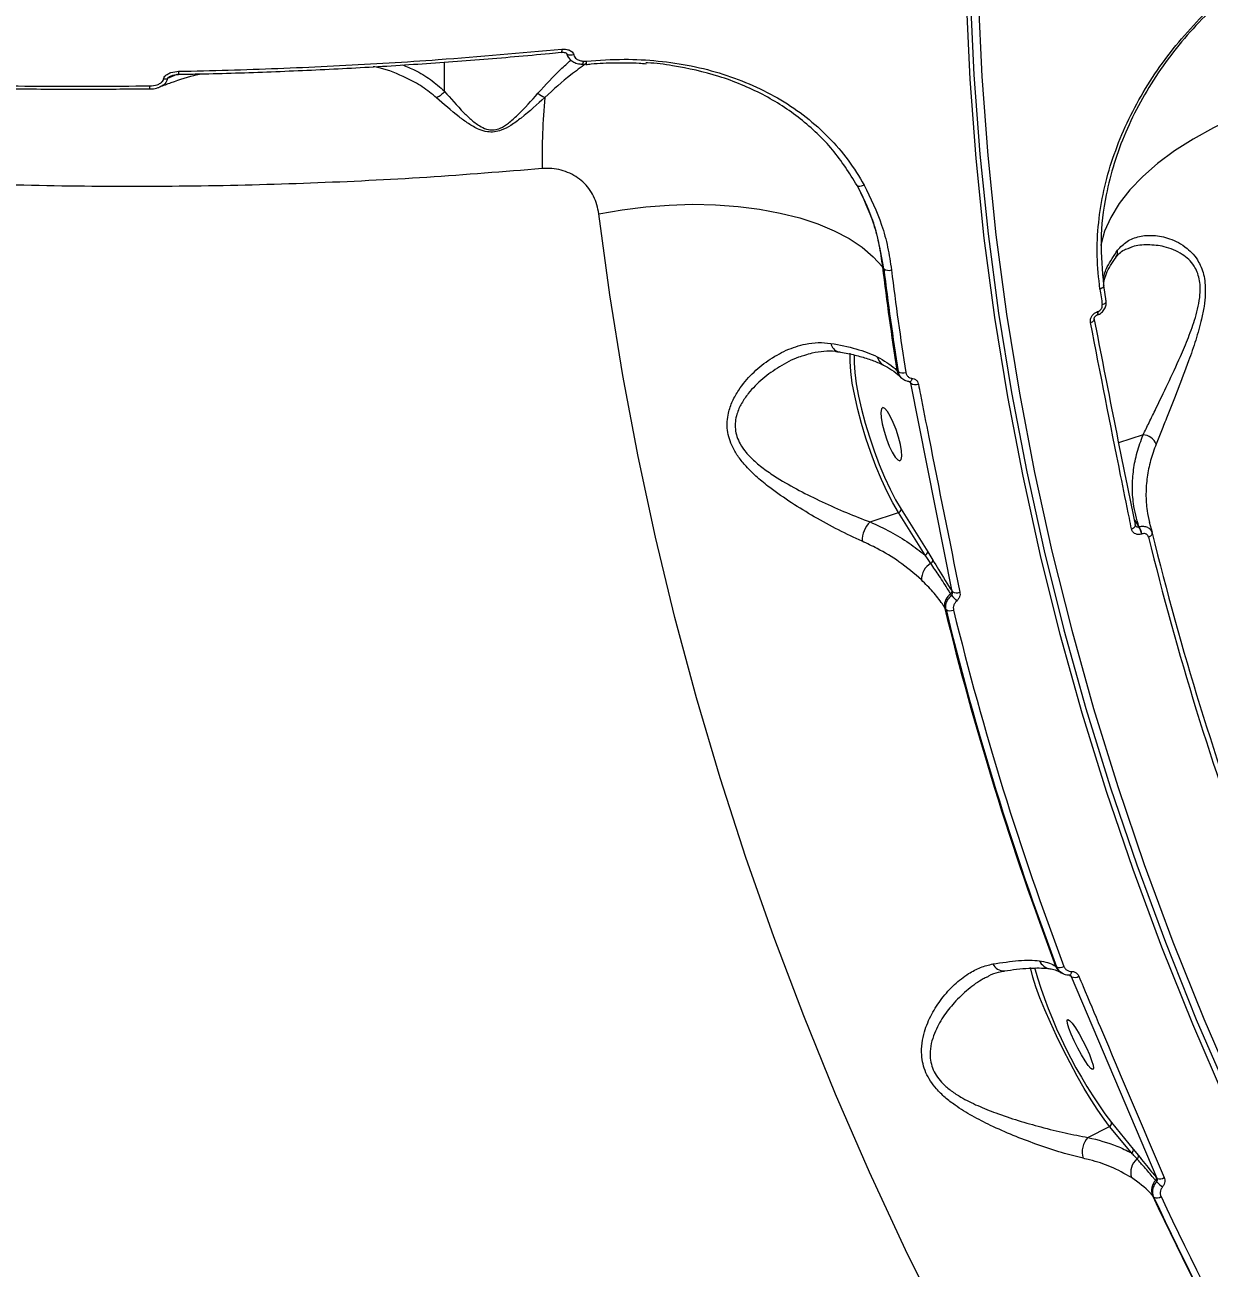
# Model space of a CAD drawing. Header units: millimetres. Extents: x -8092 to 6423, y -6886 to 5604.
# Drawn here: x -78.8 to 112.1, y -2273.8 to -2073.3 of the extents above; entities that cross this region are included whole.
import ezdxf

# ---------------------------------------------------------------- set-up
doc = ezdxf.new("R2010")
doc.units = ezdxf.units.MM
for name, color, linetype in [('DIKOM_ОБЪЕКТ', 7, 'Continuous'), ('DIKOM_РАЗМЕР_ЗОНА', 7, 'Continuous'), ('DIKOM_РАЗМЕР_ОБЪЕКТА', 7, 'Continuous')]:
    doc.layers.add(name, color=color, linetype=linetype)
doc.styles.add('style1', font='arial.ttf', dxfattribs={"width": 0.8})
doc.dimstyles.new('1-50', dxfattribs={"dimtxt": 300, "dimasz": 200, "dimexe": 100, "dimexo": 0, "dimgap": 100, "dimtad": 1, "dimtxsty": 'style1', "dimcen": 200, "dimclrd": 7, "dimclre": 7, "dimclrt": 7, "dimadec": 1, "dimazin": 2, "dimtfac": 1, "dimtmove": 0, "dimatfit": 2, "dimfxl": 0, "dimlwd": 25, "dimlwe": 18, "dimarcsym": 0})

# ---------------------------------------------------------------- blocks, each defined once
blk = doc.blocks.new('*D9')
at = {"layer": 'Defpoints', "color": 0, "transparency": 16777216}
for p in [(-8092.06, -86.27), (4664.84, -1471.84), (4664.84, -6785.92)]:
    blk.add_point(p, dxfattribs=at)
at = {"layer": 'DIKOM_РАЗМЕР_ЗОНА', "color": 7, "lineweight": 18, "transparency": 16777216}
for p, q in [((-8092.06, -86.27), (-8092.06, -6885.92)), ((4664.84, -1471.84), (4664.84, -6885.92))]:
    blk.add_line(p, q, dxfattribs=at)
at = {"layer": 'DIKOM_РАЗМЕР_ЗОНА', "color": 7, "lineweight": 25, "transparency": 16777216}
blk.add_line((-7892.06, -6785.92), (4464.84, -6785.92), dxfattribs=at)
at = {"layer": 'DIKOM_РАЗМЕР_ЗОНА', "color": 7, "transparency": 16777216}
for points in [[(-7892.06, -6752.58), (-7892.06, -6819.25), (-8092.06, -6785.92)], [(4464.84, -6752.58), (4464.84, -6819.25), (4664.84, -6785.92)]]:
    blk.add_solid(points, dxfattribs=at)
at = {"layer": 'DIKOM_РАЗМЕР_ЗОНА', "color": 7, "transparency": 16777216, "insert": (-2159.84, -6532.75), "char_height": 300, "attachment_point": 5, "style": 'style1'}
blk.add_mtext('12760', dxfattribs=at)
blk = doc.blocks.new('*D10')
at = {"layer": 'Defpoints', "color": 0, "transparency": 16777216}
for p in [(-65.22, 5603.5), (2870.75, -5504.88), (6323.39, -5504.88)]:
    blk.add_point(p, dxfattribs=at)
at = {"layer": 'DIKOM_РАЗМЕР_ЗОНА', "color": 7, "lineweight": 18, "transparency": 16777216}
for p, q in [((-65.22, 5603.5), (6423.39, 5603.5)), ((2870.75, -5504.88), (6423.39, -5504.88))]:
    blk.add_line(p, q, dxfattribs=at)
at = {"layer": 'DIKOM_РАЗМЕР_ЗОНА', "color": 7, "lineweight": 25, "transparency": 16777216}
blk.add_line((6323.39, 5403.5), (6323.39, -5304.88), dxfattribs=at)
at = {"layer": 'DIKOM_РАЗМЕР_ЗОНА', "color": 7, "transparency": 16777216}
for points in [[(6290.06, 5403.5), (6356.72, 5403.5), (6323.39, 5603.5)], [(6290.06, -5304.88), (6356.72, -5304.88), (6323.39, -5504.88)]]:
    blk.add_solid(points, dxfattribs=at)
at = {"layer": 'DIKOM_РАЗМЕР_ЗОНА', "color": 7, "transparency": 16777216, "insert": (6070.22, 308.83), "char_height": 300, "attachment_point": 5, "rotation": 90, "style": 'style1'}
blk.add_mtext('11100', dxfattribs=at)
blk = doc.blocks.new('*D11')
at = {"layer": 'Defpoints', "color": 0, "transparency": 16777216}
for p in [(-6092.06, -310.77), (2568.27, -2361.54), (2568.27, -4925.78)]:
    blk.add_point(p, dxfattribs=at)
at = {"layer": 'DIKOM_РАЗМЕР_ОБЪЕКТА', "color": 7, "lineweight": 18, "transparency": 16777216}
for p, q in [((-6092.06, -310.77), (-6092.06, -5025.78)), ((2568.27, -2361.54), (2568.27, -5025.78))]:
    blk.add_line(p, q, dxfattribs=at)
at = {"layer": 'DIKOM_РАЗМЕР_ОБЪЕКТА', "color": 7, "lineweight": 25, "transparency": 16777216}
blk.add_line((-5892.06, -4925.78), (2368.27, -4925.78), dxfattribs=at)
at = {"layer": 'DIKOM_РАЗМЕР_ОБЪЕКТА', "color": 7, "transparency": 16777216}
for points in [[(-5892.06, -4892.44), (-5892.06, -4959.11), (-6092.06, -4925.78)], [(2368.27, -4892.44), (2368.27, -4959.11), (2568.27, -4925.78)]]:
    blk.add_solid(points, dxfattribs=at)
at = {"layer": 'DIKOM_РАЗМЕР_ОБЪЕКТА', "color": 7, "transparency": 16777216, "insert": (-2605.9, -4672.61), "char_height": 300, "attachment_point": 5, "style": 'style1'}
blk.add_mtext('8660', dxfattribs=at)

msp = doc.modelspace()

# ---------------------------------------------------------------- linework, layer by layer
at = {"layer": 'DIKOM_ОБЪЕКТ', "color": 7, "linetype": 'Continuous', "lineweight": 15}
for p, q in [((-11.135, -2084.058), (-11.135, -2079.332)), ((11.245, -2079.188), (11.748, -2079.181)), ((-58.675, -2083.67), (-58.677, -2083.669)), ((59.666, -2112.665), (59.439, -2112.347)), ((97.052, -2110.818), (97.075, -2110.786)), ((95.106, -2115.331), (95.118, -2115.376)), ((95.498, -2117.881), (95.118, -2115.376)), ((94.064, -2120.111), (94.089, -2120.102)), ((94.11, -2119.58), (94.135, -2119.571)), ((61.773, -2129.032), (61.983, -2129.234)), ((62.367, -2130.133), (62.547, -2130.306)), ((63.899, -2131.013), (63.744, -2130.863)), ((64.014, -2131.124), (63.899, -2131.013)), ((70.706, -2164.727), (64.014, -2131.124)), ((101.462, -2139.439), (97.508, -2140.746)), ((57.448, -2153.486), (62.024, -2151.974)), ((66.329, -2158.835), (62.024, -2151.974)), ((62.439, -2151.443), (66.743, -2158.304)), ((100.001, -2153.115), (100.762, -2154.271)), ((100.762, -2154.271), (100.786, -2154.262)), ((102.477, -2153.56), (102.503, -2153.695)), ((102.971, -2155.165), (102.505, -2153.574)), ((101.267, -2155.423), (101.242, -2155.432)), ((66.743, -2158.304), (67.577, -2159.659)), ((70.66, -2164.654), (70.706, -2164.727)), ((69.693, -2167.617), (69.443, -2167.228)), ((87.363, -2225.099), (87.523, -2225.198)), ((88.281, -2226.175), (88.399, -2226.248)), ((89.902, -2226.794), (89.556, -2226.581)), ((89.619, -2226.593), (89.576, -2226.583)), ((89.931, -2226.813), (89.902, -2226.794)), ((103.712, -2259.323), (89.931, -2226.813)), ((92.577, -2252.712), (96.072, -2250.941)), ((99.593, -2255.216), (96.072, -2250.941)), ((96.356, -2250.324), (99.877, -2254.598)), ((99.877, -2254.598), (100.698, -2255.612)), ((103.584, -2259.168), (103.712, -2259.323)), ((103.213, -2262.379), (102.978, -2262.099))]:
    msp.add_line(p, q, dxfattribs=at)
at = {"layer": 'DIKOM_ОБЪЕКТ', "color": 7, "linetype": 'Continuous', "lineweight": 15, "flags": 128}
for points in [[(153.97, -2318.755), (146.611, -2307.067), (139.578, -2295.249), (132.876, -2283.307), (126.51, -2271.25), (120.484, -2259.086), (114.801, -2246.822), (109.465, -2234.468), (104.481, -2222.03), (99.85, -2209.517), (95.577, -2196.938), (91.663, -2184.3), (88.112, -2171.611), (84.926, -2158.881), (82.107, -2146.117), (79.656, -2133.328), (77.576, -2120.522), (75.868, -2107.708), (74.532, -2094.894), (73.571, -2082.088), (72.983, -2069.298), (72.771, -2056.534)], [(73.37, -2055.873), (73.583, -2068.629), (74.17, -2081.41), (75.131, -2094.208), (76.466, -2107.015), (78.173, -2119.821), (80.252, -2132.618), (82.701, -2145.399), (85.518, -2158.155), (88.702, -2170.877), (92.251, -2183.557), (96.162, -2196.188), (100.433, -2208.759), (105.06, -2221.264), (110.042, -2233.694), (115.374, -2246.041), (121.053, -2258.296), (127.076, -2270.453), (133.438, -2282.502), (140.136, -2294.436), (147.164, -2306.248), (154.519, -2317.928)], [(74.654, -2056.181), (74.866, -2068.907), (75.452, -2081.657), (76.411, -2094.425), (77.743, -2107.201), (79.446, -2119.977), (81.52, -2132.744), (83.963, -2145.495), (86.774, -2158.22), (89.95, -2170.912), (93.491, -2183.562), (97.392, -2196.162), (101.653, -2208.704), (106.27, -2221.179), (111.239, -2233.579), (116.559, -2245.897), (122.224, -2258.123), (128.233, -2270.251), (134.58, -2282.271), (141.261, -2294.177), (148.273, -2305.961), (155.61, -2317.614)], [(7.752, -2077.267), (7.749, -2077.426), (7.738, -2077.559), (7.722, -2077.662), (7.699, -2077.73), (7.671, -2077.761), (7.66, -2077.762)], [(9.684, -2078.196), (9.404, -2078.244), (9.132, -2078.248), (8.888, -2078.207), (8.694, -2078.125), (8.565, -2078.009), (8.515, -2077.895)], [(11.245, -2079.188), (11.203, -2079.356), (11.154, -2079.495), (11.101, -2079.6), (11.046, -2079.665), (10.991, -2079.689), (10.987, -2079.689)], [(11.653, -2079.679), (11.636, -2079.677), (11.635, -2079.676)], [(120.054, -2086.679), (116.32, -2088.237), (112.801, -2089.932), (109.524, -2091.748), (106.516, -2093.673), (103.8, -2095.692), (101.396, -2097.788), (99.324, -2099.946), (97.6, -2102.148), (96.237, -2104.378), (95.245, -2106.617), (94.633, -2108.85), (94.626, -2108.889)], [(56.509, -2099.165), (56.339, -2099.252), (56.163, -2099.32), (55.99, -2099.364), (55.825, -2099.384), (55.674, -2099.379), (55.543, -2099.349), (55.437, -2099.295), (55.359, -2099.22)], [(13.743, -2103.801), (17.492, -2103.151), (21.282, -2102.678), (25.079, -2102.386), (28.849, -2102.278), (32.556, -2102.356), (36.168, -2102.617), (39.65, -2103.061), (42.973, -2103.682), (46.104, -2104.475), (49.016, -2105.434), (51.682, -2106.549), (54.078, -2107.809), (56.182, -2109.205), (57.974, -2110.722), (59.439, -2112.347)], [(69.301, -2283.217), (63.18, -2270.821), (57.379, -2258.334), (51.902, -2245.76), (46.752, -2233.108), (41.93, -2220.384), (37.442, -2207.595), (33.287, -2194.749), (29.47, -2181.851), (25.991, -2168.911), (22.853, -2155.933), (20.058, -2142.926), (17.608, -2129.897), (15.502, -2116.853), (13.743, -2103.801)], [(95.118, -2115.376), (95.12, -2115.412), (95.106, -2115.497), (95.064, -2115.583), (94.996, -2115.666), (94.902, -2115.746), (94.787, -2115.82), (94.653, -2115.885), (94.504, -2115.94)], [(94.886, -2118.448), (95.034, -2118.393), (95.168, -2118.327), (95.283, -2118.253), (95.377, -2118.173), (95.445, -2118.089), (95.487, -2118.003), (95.501, -2117.919), (95.498, -2117.881)], [(92.985, -2121.353), (93.152, -2121.284), (93.3, -2121.203), (93.423, -2121.111), (93.516, -2121.014), (93.576, -2120.914), (93.601, -2120.815), (93.596, -2120.749)], [(94.11, -2119.58), (94.132, -2119.721), (94.141, -2119.845), (94.139, -2119.949), (94.125, -2120.03), (94.099, -2120.085), (94.063, -2120.112)], [(94.135, -2119.571), (94.156, -2119.712), (94.166, -2119.837), (94.164, -2119.941), (94.149, -2120.021), (94.123, -2120.076), (94.088, -2120.103)], [(62.024, -2151.974), (61.123, -2150.429), (60.207, -2148.645), (59.295, -2146.661), (58.407, -2144.52), (57.563, -2142.269), (56.781, -2139.957), (56.079, -2137.635), (55.471, -2135.354), (54.972, -2133.163), (54.592, -2131.111), (54.339, -2129.243), (54.219, -2127.599), (54.229, -2126.293)], [(54.88, -2126.537), (54.87, -2127.807), (54.986, -2129.4), (55.231, -2131.212), (55.6, -2133.202), (56.084, -2135.326), (56.673, -2137.538), (57.354, -2139.79), (58.112, -2142.032), (58.931, -2144.215), (59.792, -2146.291), (60.676, -2148.215), (61.565, -2149.945), (62.439, -2151.443)], [(64.232, -2130.34), (64.179, -2130.492), (64.119, -2130.626), (64.053, -2130.736), (63.983, -2130.82), (63.911, -2130.874), (63.84, -2130.898), (63.8, -2130.897)], [(63.8, -2130.897), (63.771, -2130.89), (63.708, -2130.851)], [(63.86, -2130.908), (63.88, -2130.952), (63.899, -2131.013)], [(62.338, -2140.994), (62.041, -2139.814), (61.65, -2138.595), (61.196, -2137.437), (60.715, -2136.433), (60.247, -2135.665), (59.83, -2135.195), (59.497, -2135.061), (59.275, -2135.273), (59.183, -2135.816), (59.227, -2136.644), (59.404, -2137.69), (59.701, -2138.871), (60.092, -2140.09), (60.546, -2141.248), (61.027, -2142.251), (61.495, -2143.02), (61.912, -2143.49), (62.245, -2143.624), (62.467, -2143.411), (62.56, -2142.869), (62.515, -2142.041), (62.338, -2140.994)], [(99.598, -2154.602), (99.766, -2154.533), (99.915, -2154.454), (100.038, -2154.366), (100.132, -2154.272), (100.193, -2154.177), (100.218, -2154.083), (100.214, -2154.014)], [(100.214, -2154.014), (100.208, -2153.994), (100.162, -2153.913)], [(102.34, -2155.923), (102.487, -2155.858), (102.62, -2155.785), (102.734, -2155.705), (102.826, -2155.62), (102.894, -2155.534), (102.936, -2155.447), (102.95, -2155.363), (102.937, -2155.285)], [(96.072, -2250.941), (95.165, -2249.767), (94.166, -2248.334), (93.094, -2246.674), (91.974, -2244.823), (90.831, -2242.821), (89.689, -2240.712), (88.573, -2238.542), (87.509, -2236.36), (86.518, -2234.212), (85.623, -2232.146), (84.844, -2230.207), (84.197, -2228.437), (83.696, -2226.876), (83.354, -2225.557), (83.308, -2225.34)], [(89.904, -2225.952), (89.882, -2226.104), (89.852, -2226.241), (89.815, -2226.36), (89.773, -2226.457), (89.727, -2226.53), (89.678, -2226.575), (89.627, -2226.593), (89.619, -2226.593)], [(92.802, -2239.373), (93.17, -2240.34), (93.39, -2241.095), (93.444, -2241.576), (93.326, -2241.746), (93.048, -2241.589), (92.63, -2241.119), (92.108, -2240.373), (91.523, -2239.413), (90.923, -2238.315), (90.356, -2237.17), (89.868, -2236.069), (89.5, -2235.102), (89.28, -2234.347), (89.226, -2233.866), (89.344, -2233.696), (89.622, -2233.853), (90.04, -2234.323), (90.562, -2235.069), (91.147, -2236.029), (91.748, -2237.126), (92.314, -2238.272), (92.802, -2239.373)], [(102.978, -2262.099), (103.916, -2264.092), (104.862, -2266.082), (105.817, -2268.07), (106.781, -2270.055), (107.754, -2272.037), (108.735, -2274.017), (109.726, -2275.994), (110.725, -2277.968)], [(110.907, -2278.139), (109.915, -2276.178), (108.931, -2274.215), (107.956, -2272.249), (106.99, -2270.28), (106.033, -2268.309), (105.084, -2266.335), (104.144, -2264.358), (103.213, -2262.379)], [(104.352, -2262.238), (105.281, -2264.213), (106.218, -2266.185), (107.165, -2268.154), (108.12, -2270.121), (109.084, -2272.085), (110.057, -2274.047), (111.038, -2276.006), (112.029, -2277.963)]]:
    msp.add_lwpolyline(points, dxfattribs=at)
at = {"layer": 'DIKOM_ОБЪЕКТ', "color": 7, "linetype": 'Continuous', "lineweight": 15}
for centre, radius, start, end in [((11.101, -2079.316), 0.661, 326.72164, 11.81557), ((-56.237, -2080.526), 1.543, 263.00089, 285.95117), ((-56.482, -2080.984), 2.484, 352.19689, 3.49878), ((-62.508, -2083.324), 3.849, 354.8283, 2.11933), ((6.317, -2081.662), 3.623, 228.42702, 248.98299), ((116.525, -2094.993), 111.951, 174.90145, 180.78364), ((95.746, -2109.872), 1.612, 325.45049, 7.15526), ((521.487, -2056.221), 465.444, 186.92597, 188.9999), ((60.461, -2111.625), 1.309, 232.59692, 289.68366), ((521.482, -2056.538), 465.214, 186.92942, 188.99007), ((521.736, -2056.849), 464.225, 186.92956, 188.99), ((535.871, -2050.117), 446.248, 188.48222, 188.80799), ((52.749, -2124.438), 1.647, 189.02421, 255.69355), ((60.515, -2126.461), 1.944, 191.25214, 243.00854), ((63.818, -2128.639), 2.082, 190.86118, 225.82104), ((62.741, -2128.185), 1.294, 234.15068, 291.42992), ((64.741, -2130.092), 1.263, 234.84679, 293.44019), ((101.355, -2141.816), 2.379, 21.58804, 87.40672), ((61.884, -2151.437), 0.555, 284.66777, 359.41665), ((60.465, -2156.565), 4.31, 134.4121, 180.37627), ((97.967, -2156.107), 3.344, 11.64838, 33.30404), ((97.987, -2156.1), 3.349, 11.66033, 33.2888), ((560.6, -2044.236), 471.674, 193.69701, 200.71434), ((560.87, -2043.678), 471.337, 193.69701, 200.71432), ((66.189, -2158.299), 0.554, 284.62684, 359.45758), ((68.861, -2162.817), 3.125, 121.39526, 180.53533), ((67.04, -2159.648), 0.536, 291.00695, 358.89785), ((70.175, -2164.674), 0.485, 305.13493, 2.39202), ((71.411, -2163.638), 1.297, 237.08688, 293.60474), ((71.845, -2167.039), 2.41, 125.24286, 184.51709), ((82.524, -2155.747), 15.281, 218.71138, 223.34978), ((553.041, -2049.187), 497.796, 193.71707, 200.69424), ((70.363, -2166.553), 1.258, 237.80565, 295.60505), ((552.993, -2049.509), 497.523, 193.73275, 200.67871), ((553.115, -2049.847), 496.399, 193.73258, 200.67876), ((79.014, -2223.938), 1.932, 204.64834, 273.0927), ((86.772, -2223.313), 2.227, 204.60381, 261.73113), ((158.729, -2203.786), 77.821, 196.05022, 216.72759), ((89.513, -2224.194), 2.333, 202.80457, 238.13786), ((88.057, -2224.113), 1.209, 243.76815, 301.93003), ((89.474, -2226.994), 0.472, 24.94692, 57.06589), ((90.435, -2225.749), 1.177, 244.66024, 304.18411), ((95.863, -2250.471), 0.515, 293.92697, 16.58238), ((95.068, -2255.053), 3.419, 136.78667, 197.63037), ((99.384, -2254.746), 0.515, 293.90085, 16.6085), ((102.281, -2258.346), 2.818, 129.75459, 197.78566), ((100.218, -2255.753), 0.5, 301.43605, 16.3426), ((105.184, -2261.271), 2.356, 136.39024, 200.57878), ((103.136, -2259.319), 0.473, 316.37225, 18.68709), ((109.893, -2253.819), 8.684, 224.1154, 232.44575), ((104.182, -2258.204), 1.214, 247.18038, 304.28078), ((103.655, -2261.285), 1.18, 247.9889, 306.16644)]:
    msp.add_arc(centre, radius, start, end, dxfattribs=at)
for points, knots in [([(4.585, -2096.525), (-1.6, -2097.024), (-13.977, -2098.024), (-32.719, -2098.94), (-51.532, -2099.425), (-70.635, -2099.436), (-89.989, -2098.954), (-109.55, -2097.96), (-129.002, -2096.463), (-148.847, -2094.407), (-169.016, -2091.74), (-189.427, -2088.422), (-209.659, -2084.496), (-229.63, -2079.949), (-249.264, -2074.781), (-268.104, -2069.111), (-286.105, -2062.973), (-303.243, -2056.408), (-319.817, -2049.302), (-335.745, -2041.657), (-350.951, -2033.483), (-365.097, -2024.971), (-378.122, -2016.149), (-389.311, -2007.755), (-395.723, -2002.134), (-398.54, -1999.666)], [0, 0, 0, 0, 0.0398968, 0.0798413, 0.1197858, 0.1596824, 0.2012152, 0.242802, 0.2843887, 0.3259213, 0.3710794, 0.4162723, 0.4614303, 0.5079073, 0.5544224, 0.6008995, 0.6459081, 0.6909516, 0.7359603, 0.7822821, 0.8286419, 0.8749639, 0.9198657, 0.9648023, 1, 1, 1, 1]), ([(94.504, -2115.94), (94.311, -2114.181), (93.923, -2110.664), (94.192, -2105.313), (95.055, -2100.024), (96.5, -2094.851), (98.503, -2089.755), (101.059, -2084.802), (104.108, -2080.04), (107.605, -2075.524), (111.513, -2071.312), (115.757, -2067.439), (120.25, -2063.964), (124.928, -2060.94), (129.717, -2058.328), (132.971, -2056.973), (134.596, -2056.296)], [0, 0, 0, 0, 0.0751078, 0.1502156, 0.2212816, 0.2925779, 0.3636464, 0.4347697, 0.506123, 0.5772484, 0.6483396, 0.719658, 0.7907509, 0.8604289, 0.9303179, 1, 1, 1, 1]), ([(134.351, -2056.793), (132.599, -2057.527), (129.097, -2058.996), (124.081, -2061.815), (119.36, -2064.998), (114.984, -2068.508), (110.895, -2072.377), (107.162, -2076.58), (103.83, -2081.057), (100.944, -2085.763), (98.568, -2090.651), (96.715, -2095.662), (95.232, -2101.508), (94.423, -2108.166), (94.878, -2112.942), (95.106, -2115.331)], [0, 0, 0, 0, 0.07660909, 0.15321615, 0.22423319, 0.29547417, 0.36648823, 0.43748594, 0.50871005, 0.57970857, 0.65069742, 0.72191299, 0.7928995, 0.89644986, 1, 1, 1, 1]), ([(-54.023, -2081.304), (-53.123, -2081.291), (-48.373, -2081.223), (-39.793, -2080.939), (-28.307, -2080.445), (-16.884, -2079.78), (-5.52, -2078.942), (2.661, -2078.261), (7.037, -2077.812), (7.659, -2077.749)], [0, 0, 0, 0, 0.0434538, 0.2294739, 0.4150581, 0.599994, 0.7844989, 0.9694062, 1, 1, 1, 1]), ([(-54.003, -2080.833), (-53.337, -2080.819), (-50.006, -2080.752), (-41.346, -2080.519), (-28.044, -2079.963), (-10.756, -2078.923), (1.128, -2077.859), (7.752, -2077.267)], [0, 0, 0, 0, 0.0321573, 0.1607921, 0.4182836, 0.6757753, 1, 1, 1, 1]), ([(7.662, -2077.779), (7.769, -2077.767), (8.002, -2077.74), (8.283, -2077.803), (8.461, -2077.879), (8.528, -2077.935), (8.526, -2077.934), (8.526, -2077.933)], [0, 0, 0, 0, 0.2676726, 0.5808456, 0.7754126, 0.9137849, 1, 1, 1, 1]), ([(7.752, -2077.267), (7.822, -2077.261), (8.157, -2077.236), (8.696, -2077.299), (9.225, -2077.536), (9.56, -2077.839), (9.643, -2078.077), (9.684, -2078.196)], [0, 0, 0, 0, 0.08435523, 0.40265738, 0.65182382, 0.82547456, 1, 1, 1, 1]), ([(8.516, -2077.894), (8.516, -2077.898), (8.528, -2078.13), (8.757, -2078.557), (9.21, -2079.082), (9.86, -2079.455), (10.472, -2079.66), (10.872, -2079.661), (10.988, -2079.661)], [0, 0, 0, 0, 0.0032784, 0.2131974, 0.4209221, 0.6437235, 0.895798, 1, 1, 1, 1]), ([(9.684, -2078.196), (9.727, -2078.32), (9.814, -2078.566), (10.167, -2078.885), (10.651, -2079.113), (11.057, -2079.165), (11.245, -2079.188)], [0, 0, 0, 0, 0.2096848, 0.4181487, 0.7298418, 1, 1, 1, 1]), ([(-12.431, -2085.098), (-13.182, -2084.482), (-14.685, -2083.249), (-17.776, -2081.619), (-20.42, -2080.522), (-22.314, -2080.147), (-22.627, -2080.085)], [0, 0, 0, 0, 0.2549653, 0.5100808, 0.918881, 1, 1, 1, 1]), ([(-17.914, -2079.81), (-17.242, -2080.08), (-15.658, -2080.713), (-13.363, -2082.101), (-11.88, -2083.404), (-11.135, -2084.058)], [0, 0, 0, 0, 0.26898572, 0.63283656, 1, 1, 1, 1]), ([(3.913, -2084.373), (5.157, -2083.015), (7.008, -2080.995), (8.668, -2079.513), (9.211, -2079.028)], [0, 0, 0, 0, 0.6725021, 1, 1, 1, 1]), ([(11.631, -2079.637), (10.825, -2080.206), (8.771, -2081.656), (6.436, -2083.764), (5.018, -2085.044)], [0, 0, 0, 0, 0.3922145, 1, 1, 1, 1]), ([(10.82, -2079.674), (10.971, -2079.69), (11.247, -2079.719), (11.524, -2079.669), (11.649, -2079.646)], [0, 0, 0, 0, 0.5485638, 1, 1, 1, 1]), ([(11.643, -2079.74), (11.927, -2079.706), (13.511, -2079.519), (16.388, -2079.438), (19.344, -2079.427), (20.973, -2079.574), (21.338, -2079.607)], [0, 0, 0, 0, 0.0870246, 0.4848834, 0.8847788, 1, 1, 1, 1]), ([(11.748, -2079.181), (13.771, -2079.041), (17.664, -2078.773), (23.324, -2079.093), (28.67, -2079.885), (33.797, -2081.201), (38.631, -2083.037), (43.122, -2085.365), (47.216, -2088.16), (50.836, -2091.419), (54.009, -2095.061), (55.677, -2097.798), (56.509, -2099.165)], [0, 0, 0, 0, 0.10708215, 0.20597267, 0.30518324, 0.40407652, 0.5033361, 0.60291603, 0.702178, 0.80134678, 0.90083347, 1, 1, 1, 1]), ([(55.359, -2099.22), (54.123, -2097.252), (52.25, -2094.271), (48.972, -2090.84), (45.374, -2087.699), (41.262, -2085.05), (36.742, -2082.939), (31.984, -2081.193), (26.886, -2080.063), (22.871, -2079.515), (21.411, -2079.461), (21.32, -2079.457)], [0, 0, 0, 0, 0.1785249, 0.270458, 0.3623909, 0.5408728, 0.6328081, 0.7247431, 0.9023925, 0.993917, 1, 1, 1, 1]), ([(-129.721, -2081.016), (-123.854, -2081.417), (-112.12, -2082.217), (-94.372, -2082.927), (-76.543, -2083.305), (-64.622, -2083.223), (-58.662, -2083.181)], [0, 0, 0, 0, 0.2490999, 0.4981996, 0.7490998, 1, 1, 1, 1]), ([(-129.641, -2081.461), (-128.39, -2081.559), (-123.335, -2081.955), (-114.427, -2082.485), (-102.926, -2083.049), (-91.39, -2083.44), (-79.837, -2083.668), (-68.928, -2083.745), (-61.876, -2083.668), (-58.677, -2083.633)], [0, 0, 0, 0, 0.0533122, 0.2155154, 0.3778361, 0.5402394, 0.7026897, 0.8651423, 1, 1, 1, 1]), ([(-58.662, -2083.181), (-58.254, -2083.147), (-57.65, -2083.096), (-56.968, -2082.781), (-56.623, -2082.497), (-56.466, -2082.242), (-56.435, -2082.101), (-56.425, -2082.058)], [0, 0, 0, 0, 0.4385351, 0.6486816, 0.8192396, 0.9451275, 1, 1, 1, 1]), ([(-57.073, -2083.34), (-56.449, -2083.105), (-54.423, -2082.343), (-52.237, -2081.655), (-50.691, -2081.279), (-50.525, -2081.239)], [0, 0, 0, 0, 0.2842069, 0.9232307, 1, 1, 1, 1]), ([(-55.813, -2082.01), (-55.827, -2082.081), (-55.871, -2082.31), (-56.071, -2082.702), (-56.474, -2083.117), (-56.868, -2083.285), (-57.061, -2083.367)], [0, 0, 0, 0, 0.1133942, 0.3674452, 0.6900316, 1, 1, 1, 1]), ([(-56.425, -2082.058), (-56.415, -2082.011), (-56.38, -2081.86), (-56.208, -2081.588), (-55.827, -2081.275), (-55.086, -2080.934), (-54.433, -2080.873), (-54.003, -2080.833)], [0, 0, 0, 0, 0.05549457, 0.17840936, 0.34950479, 0.57287913, 1, 1, 1, 1]), ([(-54.263, -2081.354), (-54.269, -2081.357), (-54.786, -2081.57), (-55.302, -2081.791), (-55.813, -2082.01)], [0, 0, 0, 0, 0.0111552, 1, 1, 1, 1]), ([(-55.141, -2081.55), (-55.226, -2081.586), (-55.406, -2081.662), (-55.624, -2081.797), (-55.773, -2081.923), (-55.805, -2081.992), (-55.813, -2082.01)], [0, 0, 0, 0, 0.339328, 0.7189605, 0.9265707, 1, 1, 1, 1]), ([(-55.143, -2081.546), (-55.135, -2081.542), (-55.003, -2081.474), (-54.623, -2081.367), (-54.246, -2081.343), (-54.019, -2081.328)], [0, 0, 0, 0, 0.0243428, 0.4120502, 1, 1, 1, 1]), ([(-58.676, -2083.659), (-58.569, -2083.66), (-58.105, -2083.661), (-57.548, -2083.583), (-57.153, -2083.401), (-57.08, -2083.367)], [0, 0, 0, 0, 0.1951556, 0.8515411, 1, 1, 1, 1]), ([(-11.139, -2084.071), (-11.325, -2084.284), (-11.668, -2084.677), (-12.148, -2084.973), (-12.392, -2085.081), (-12.431, -2085.098)], [0, 0, 0, 0, 0.4994788, 0.9205782, 1, 1, 1, 1]), ([(-11.135, -2084.058), (-11.135, -2084.06), (-11.136, -2084.063), (-11.137, -2084.067), (-11.138, -2084.07), (-11.139, -2084.071)], [0, 0, 0, 0, 0.3949746, 0.7942588, 1, 1, 1, 1]), ([(-11.139, -2084.071), (-11.138, -2084.072), (-10.198, -2085.175), (-8.817, -2086.749), (-6.796, -2088.726), (-5.501, -2089.689), (-4.235, -2090.246), (-3.119, -2090.308), (-1.952, -2089.96), (-0.681, -2089.117), (1.422, -2087.191), (2.863, -2085.561), (3.913, -2084.373)], [0, 0, 0, 0, 0.000316, 0.2742184, 0.3691408, 0.4635461, 0.5235473, 0.564867, 0.6061836, 0.6747257, 0.7630155, 1, 1, 1, 1]), ([(5.018, -2085.044), (3.797, -2086.16), (2.108, -2087.703), (-0.318, -2089.518), (-1.793, -2090.315), (-3.113, -2090.647), (-4.371, -2090.617), (-5.823, -2090.148), (-7.326, -2089.267), (-9.722, -2087.507), (-11.282, -2086.12), (-12.431, -2085.098)], [0, 0, 0, 0, 0.231125, 0.3196805, 0.3914227, 0.4367137, 0.4822435, 0.5456906, 0.6388374, 0.7342165, 1, 1, 1, 1]), ([(13.743, -2103.801), (13.527, -2102.832), (13.101, -2100.916), (11.291, -2098.58), (8.813, -2096.986), (6.408, -2096.436), (4.98, -2096.505), (4.585, -2096.525)], [0, 0, 0, 0, 0.238517, 0.471335, 0.6968044, 0.9159908, 1, 1, 1, 1]), ([(55.359, -2099.22), (56.33, -2101.249), (57.8, -2104.322), (58.955, -2108.812), (59.277, -2111.169), (59.439, -2112.347)], [0, 0, 0, 0, 0.4927764, 0.7463879, 1, 1, 1, 1]), ([(59.666, -2112.665), (59.258, -2110.33), (58.64, -2106.794), (56.985, -2102.379), (55.901, -2100.273), (55.359, -2099.22)], [0, 0, 0, 0, 0.4928053, 0.7464008, 1, 1, 1, 1]), ([(56.509, -2099.165), (57.536, -2101.28), (59.09, -2104.483), (60.346, -2109.166), (60.716, -2111.627), (60.902, -2112.857)], [0, 0, 0, 0, 0.4927669, 0.7463911, 1, 1, 1, 1]), ([(97.346, -2109.671), (97.835, -2109.157), (98.827, -2108.114), (100.835, -2107.363), (103.16, -2107.185), (105.341, -2107.615), (107.169, -2108.407), (108.462, -2109.248), (109.571, -2110.303), (110.593, -2111.719), (111.404, -2113.837), (111.564, -2116.399), (111.315, -2118.741), (110.816, -2121.239), (109.964, -2124.202), (108.641, -2128.024), (107.036, -2132.213), (105.555, -2135.953), (104.397, -2138.869), (103.845, -2140.247), (103.567, -2140.941)], [0, 0, 0, 0, 0.07178837, 0.14562954, 0.22116963, 0.29851809, 0.34063719, 0.38329233, 0.416101, 0.44961152, 0.49864664, 0.5477932, 0.58045035, 0.61397144, 0.67043568, 0.72831943, 0.81195409, 0.89807264, 0.94868565, 1, 1, 1, 1]), ([(95.069, -2114.692), (95.075, -2114.529), (95.103, -2113.788), (95.696, -2112.13), (96.739, -2110.576), (97.346, -2109.671)], [0, 0, 0, 0, 0.1051259, 0.4785376, 1, 1, 1, 1]), ([(97.063, -2110.831), (97.24, -2110.615), (97.655, -2110.11), (98.356, -2109.612), (98.979, -2109.4), (99.26, -2109.305)], [0, 0, 0, 0, 0.2912737, 0.6805902, 1, 1, 1, 1]), ([(101.462, -2139.439), (101.784, -2138.787), (102.431, -2137.473), (103.752, -2134.755), (105.448, -2131.24), (107.262, -2127.358), (108.792, -2123.761), (109.776, -2121.04), (110.389, -2118.705), (110.729, -2116.571), (110.641, -2114.213), (109.849, -2112.338), (108.825, -2111.121), (107.698, -2110.236), (106.362, -2109.553), (104.478, -2108.954), (102.212, -2108.745), (100.305, -2108.878), (99.412, -2109.269), (99.252, -2109.339)], [0, 0, 0, 0, 0.0593448, 0.11945566, 0.21763296, 0.3183855, 0.38354598, 0.44997147, 0.4863797, 0.52368511, 0.5769875, 0.63021077, 0.66666183, 0.70417536, 0.75247455, 0.80148011, 0.88990414, 0.98026498, 1, 1, 1, 1]), ([(95.104, -2115.287), (95.124, -2115.059), (95.173, -2114.499), (95.53, -2113.441), (96.136, -2112.182), (96.793, -2111.259), (97.107, -2110.819)], [0, 0, 0, 0, 0.1841475, 0.4536068, 0.73923, 1, 1, 1, 1]), ([(94.086, -2120.103), (94.088, -2120.102), (94.335, -2120.056), (94.784, -2119.744), (95.29, -2119.177), (95.525, -2118.485), (95.548, -2117.975), (95.462, -2117.732), (95.449, -2117.697)], [0, 0, 0, 0, 0.0017086, 0.250515, 0.506509, 0.73851, 0.9628855, 1, 1, 1, 1]), ([(94.135, -2119.571), (94.15, -2119.565), (94.266, -2119.524), (94.474, -2119.405), (94.677, -2119.198), (94.822, -2118.957), (94.903, -2118.709), (94.891, -2118.529), (94.886, -2118.448)], [0, 0, 0, 0, 0.03397175, 0.25224693, 0.47049093, 0.59798773, 0.819295, 1, 1, 1, 1]), ([(92.985, -2121.353), (92.971, -2121.2), (92.945, -2120.895), (93.112, -2120.419), (93.41, -2120.004), (93.767, -2119.72), (94.014, -2119.619), (94.11, -2119.58)], [0, 0, 0, 0, 0.2182273, 0.4367171, 0.6530038, 0.8657335, 1, 1, 1, 1]), ([(93.542, -2120.633), (94.615, -2126.143), (96.764, -2137.165), (99.029, -2148.33), (100.162, -2153.913)], [0, 0, 0, 0, 0.4999171, 1, 1, 1, 1]), ([(93.597, -2120.747), (93.596, -2120.743), (93.59, -2120.721), (93.59, -2120.639), (93.632, -2120.503), (93.712, -2120.367), (93.824, -2120.246), (93.952, -2120.155), (94.03, -2120.126), (94.065, -2120.113)], [0, 0, 0, 0, 0.0482123, 0.2596066, 0.4297111, 0.5785827, 0.7301682, 0.8810054, 1, 1, 1, 1]), ([(99.598, -2154.602), (99.481, -2154.024), (98.892, -2151.135), (96.631, -2139.983), (94.585, -2129.528), (92.985, -2121.353)], [0, 0, 0, 0, 0.0517128, 0.2585564, 1, 1, 1, 1]), ([(56.155, -2156.593), (54.91, -2156.013), (52.419, -2154.852), (48.548, -2152.722), (44.792, -2150.452), (41.709, -2148.312), (39.261, -2146.328), (37.565, -2144.685), (36.227, -2143.052), (35.051, -2141.135), (34.292, -2138.693), (34.477, -2136.128), (35.235, -2133.98), (36.475, -2131.791), (38.383, -2129.522), (41.017, -2127.36), (43.925, -2125.706), (46.674, -2124.813), (49.091, -2124.495), (50.446, -2124.629), (51.123, -2124.696)], [0, 0, 0, 0, 0.0754475, 0.1510285, 0.2213864, 0.291722, 0.3346567, 0.3775435, 0.4104266, 0.4432546, 0.4962479, 0.5490802, 0.5889858, 0.6289748, 0.6969445, 0.7650078, 0.8363499, 0.9076292, 0.9538281, 1, 1, 1, 1]), ([(51.123, -2124.696), (52.534, -2124.959), (55.388, -2125.491), (57.527, -2126.387), (58.608, -2126.84)], [0, 0, 0, 0, 0.4942424, 1, 1, 1, 1]), ([(46.958, -2126.633), (46.615, -2126.727), (45.202, -2127.115), (42.888, -2128.384), (40.106, -2130.314), (38.066, -2132.369), (36.696, -2134.34), (35.839, -2136.242), (35.545, -2138.523), (36.268, -2140.668), (37.424, -2142.293), (38.764, -2143.674), (40.46, -2145.041), (42.932, -2146.687), (46.032, -2148.445), (49.808, -2150.298), (53.69, -2152.043), (56.196, -2153.005), (57.448, -2153.486)], [0, 0, 0, 0, 0.02739788, 0.11288819, 0.19314617, 0.27326966, 0.31862569, 0.36385353, 0.42153497, 0.47892438, 0.51550758, 0.55218506, 0.60184657, 0.65157674, 0.73526481, 0.81898605, 0.90956514, 1, 1, 1, 1]), ([(46.95, -2126.602), (47.342, -2126.467), (48.368, -2126.113), (49.999, -2125.909), (51.403, -2125.864), (52.154, -2126.033), (52.324, -2126.072)], [0, 0, 0, 0, 0.2153512, 0.5642341, 0.9015166, 1, 1, 1, 1]), ([(52.342, -2126.037), (52.454, -2126.054), (53.399, -2126.203), (55.033, -2126.561), (57.107, -2127.15), (58.627, -2127.707), (59.366, -2128.078), (59.602, -2128.197)], [0, 0, 0, 0, 0.0371057, 0.3156847, 0.5933431, 0.8697985, 1, 1, 1, 1]), ([(58.608, -2126.84), (59.654, -2127.461), (60.839, -2128.164), (61.674, -2128.94), (61.773, -2129.032)], [0, 0, 0, 0, 0.8821444, 1, 1, 1, 1]), ([(59.632, -2128.196), (60.061, -2128.43), (60.993, -2128.938), (61.93, -2129.698), (62.29, -2130.068), (62.346, -2130.127)], [0, 0, 0, 0, 0.4189503, 0.9089596, 1, 1, 1, 1]), ([(63.708, -2130.851), (63.613, -2130.834), (63.262, -2130.775), (62.717, -2130.507), (62.192, -2129.962), (62.053, -2129.476), (61.983, -2129.234)], [0, 0, 0, 0, 0.1105944, 0.4063199, 0.7035019, 1, 1, 1, 1]), ([(63.214, -2129.39), (63.253, -2129.532), (63.331, -2129.817), (63.64, -2130.138), (63.964, -2130.296), (64.174, -2130.33), (64.232, -2130.34)], [0, 0, 0, 0, 0.2968607, 0.5940547, 0.8895197, 1, 1, 1, 1]), ([(64.232, -2130.34), (64.275, -2130.347), (64.472, -2130.378), (64.79, -2130.518), (65.111, -2130.828), (65.199, -2131.11), (65.243, -2131.25)], [0, 0, 0, 0, 0.08557384, 0.38934973, 0.69473771, 1, 1, 1, 1]), ([(63.8, -2130.901), (63.823, -2130.904), (63.888, -2130.913), (63.915, -2130.933), (63.923, -2130.946), (63.925, -2130.948)], [0, 0, 0, 0, 0.2913742, 0.8426959, 1, 1, 1, 1]), ([(64.014, -2131.124), (64.006, -2131.081), (63.993, -2131.014), (63.941, -2130.968), (63.922, -2130.952)], [0, 0, 0, 0, 0.6505073, 1, 1, 1, 1]), ([(65.243, -2131.25), (65.354, -2131.82), (65.909, -2134.666), (68.09, -2145.798), (70.242, -2156.464), (71.93, -2164.827)], [0, 0, 0, 0, 0.05122467, 0.25612563, 1, 1, 1, 1]), ([(100.786, -2154.262), (100.445, -2153.023), (99.863, -2150.911), (99.689, -2147.824), (99.878, -2145.063), (100.427, -2142.257), (101.117, -2140.379), (101.462, -2139.439)], [0, 0, 0, 0, 0.2590572, 0.4416284, 0.624195, 0.8121029, 1, 1, 1, 1]), ([(349.456, -2141.349), (347.346, -2144.112), (341.662, -2151.555), (331.631, -2163.847), (319.177, -2178.216), (305.73, -2192.831), (291.314, -2207.648), (275.951, -2222.619), (259.98, -2237.415), (243.471, -2251.989), (226.503, -2266.3), (208.799, -2280.581), (190.39, -2294.781), (171.324, -2308.846), (152.022, -2322.468), (132.554, -2335.609), (112.995, -2348.246), (93.027, -2360.584), (72.701, -2372.565), (52.083, -2384.139), (31.624, -2395.051), (11.394, -2405.279), (-8.55, -2414.817), (-28.532, -2423.819), (-48.483, -2432.232), (-68.33, -2440.01), (-87.637, -2446.982), (-106.351, -2453.143), (-124.432, -2458.506), (-142.174, -2463.159), (-159.5, -2467.054), (-176.338, -2470.159), (-191.64, -2472.309), (-205.481, -2473.639), (-217.959, -2474.284), (-229.875, -2474.319), (-241.187, -2473.734), (-251.777, -2472.538), (-261.594, -2470.741), (-269.742, -2468.651), (-274.45, -2467.001), (-276.367, -2466.329)], [0, 0, 0, 0, 0.0156521, 0.0421681, 0.0687042, 0.0952201, 0.1225064, 0.1498146, 0.1771006, 0.2036166, 0.2301528, 0.2566687, 0.2839548, 0.3112631, 0.3385491, 0.365065, 0.3916012, 0.4181171, 0.4454033, 0.4727115, 0.4999975, 0.5265135, 0.5530497, 0.5795656, 0.6068517, 0.6341599, 0.661446, 0.6879618, 0.714498, 0.7410139, 0.7682999, 0.7956082, 0.8228942, 0.8459724, 0.8690774, 0.8921825, 0.9155066, 0.9388306, 0.9615639, 0.9843486, 1, 1, 1, 1]), ([(103.567, -2140.941), (103.245, -2141.824), (102.601, -2143.591), (102.066, -2146.282), (101.874, -2148.984), (102.002, -2151.429), (102.337, -2152.934), (102.477, -2153.56)], [0, 0, 0, 0, 0.208685, 0.4173758, 0.6321823, 0.8469905, 1, 1, 1, 1]), ([(57.448, -2153.486), (58.559, -2153.999), (60.79, -2155.029), (63.762, -2156.828), (65.485, -2158.175), (66.329, -2158.835)], [0, 0, 0, 0, 0.33575927, 0.67475574, 1, 1, 1, 1]), ([(101.242, -2155.432), (101.144, -2155.461), (100.891, -2155.536), (100.475, -2155.52), (100.06, -2155.348), (99.737, -2155.035), (99.644, -2154.746), (99.598, -2154.602)], [0, 0, 0, 0, 0.1342672, 0.3470002, 0.5632675, 0.7817492, 1, 1, 1, 1]), ([(100.24, -2154.083), (100.239, -2154.083), (100.229, -2154.075), (100.223, -2154.043), (100.217, -2154.011)], [0, 0, 0, 0, 0.0296376, 1, 1, 1, 1]), ([(100.239, -2154.083), (100.277, -2154.13), (100.35, -2154.222), (100.503, -2154.297), (100.647, -2154.309), (100.73, -2154.282), (100.762, -2154.271)], [0, 0, 0, 0, 0.2922001, 0.5693167, 0.8337885, 1, 1, 1, 1]), ([(100.786, -2154.262), (100.984, -2154.222), (101.399, -2154.137), (101.924, -2154.229), (102.379, -2154.442), (102.75, -2154.768), (102.874, -2155.112), (102.937, -2155.285)], [0, 0, 0, 0, 0.2044279, 0.4300844, 0.5634081, 0.7803087, 1, 1, 1, 1]), ([(65.736, -2162.846), (64.57, -2161.834), (62.435, -2159.983), (59.088, -2157.968), (56.972, -2156.976), (56.155, -2156.593)], [0, 0, 0, 0, 0.42511792, 0.77808226, 1, 1, 1, 1]), ([(102.34, -2155.923), (102.34, -2155.921), (102.316, -2155.827), (102.236, -2155.65), (102.055, -2155.483), (101.827, -2155.379), (101.566, -2155.343), (101.363, -2155.397), (101.267, -2155.423)], [0, 0, 0, 0, 0.0042682, 0.2197804, 0.4355765, 0.5682437, 0.7938298, 1, 1, 1, 1]), ([(67.233, -2160.149), (67.101, -2159.953), (66.8, -2159.508), (66.498, -2159.077), (66.329, -2158.835)], [0, 0, 0, 0, 0.440324, 1, 1, 1, 1]), ([(70.454, -2165.071), (70.333, -2164.878), (69.724, -2163.914), (68.667, -2162.285), (67.688, -2160.828), (67.233, -2160.149)], [0, 0, 0, 0, 0.1178851, 0.5894611, 1, 1, 1, 1]), ([(67.577, -2159.659), (67.877, -2160.152), (68.908, -2161.847), (69.933, -2163.49), (70.66, -2164.654)], [0, 0, 0, 0, 0.2911881, 1, 1, 1, 1]), ([(69.443, -2167.228), (69.331, -2167.057), (68.766, -2166.186), (67.618, -2164.712), (66.365, -2163.469), (65.736, -2162.846)], [0, 0, 0, 0, 0.1088824, 0.5528034, 1, 1, 1, 1]), ([(70.6, -2165.303), (70.635, -2165.256), (70.707, -2165.158), (70.743, -2164.97), (70.733, -2164.824), (70.71, -2164.744), (70.706, -2164.727)], [0, 0, 0, 0, 0.2864608, 0.5898339, 0.9135462, 1, 1, 1, 1]), ([(71.93, -2164.827), (71.937, -2164.866), (71.969, -2165.054), (71.942, -2165.409), (71.761, -2165.87), (71.528, -2166.114), (71.412, -2166.236)], [0, 0, 0, 0, 0.0811017, 0.3908018, 0.6951408, 1, 1, 1, 1]), ([(69.693, -2167.617), (69.678, -2167.532), (69.623, -2167.215), (69.692, -2166.627), (70.013, -2165.894), (70.404, -2165.5), (70.6, -2165.303)], [0, 0, 0, 0, 0.1092677, 0.4079247, 0.7031102, 1, 1, 1, 1]), ([(70.6, -2165.303), (70.577, -2165.265), (70.528, -2165.188), (70.479, -2165.11), (70.454, -2165.071)], [0, 0, 0, 0, 0.48755086, 1, 1, 1, 1]), ([(71.412, -2166.236), (71.296, -2166.358), (71.065, -2166.601), (70.884, -2167.061), (70.855, -2167.432), (70.895, -2167.633), (70.906, -2167.687)], [0, 0, 0, 0, 0.2954828, 0.5903986, 0.8901917, 1, 1, 1, 1]), ([(91.81, -2256.088), (90.673, -2255.803), (88.395, -2255.231), (85.699, -2254.328), (83.088, -2253.396), (80.543, -2252.428), (77.084, -2250.915), (73.91, -2249.306), (71.45, -2247.787), (69.525, -2246.294), (67.809, -2244.617), (66.287, -2242.325), (65.688, -2239.735), (65.785, -2237.515), (66.28, -2235.265), (67.327, -2232.797), (69.005, -2230.233), (71.016, -2228.006), (73.15, -2226.357), (75.243, -2225.238), (76.587, -2224.909), (77.258, -2224.744)], [0, 0, 0, 0, 0.0726911, 0.1455243, 0.1511326, 0.2173303, 0.2835419, 0.3377162, 0.3918176, 0.4254876, 0.4591104, 0.5134525, 0.5679357, 0.6044942, 0.6411201, 0.7029625, 0.7649103, 0.8309025, 0.8968716, 0.9484529, 1, 1, 1, 1]), ([(77.258, -2224.744), (78.694, -2224.53), (81.607, -2224.096), (83.786, -2224.129), (84.742, -2224.24), (84.747, -2224.24)], [0, 0, 0, 0, 0.4913932, 0.9970657, 1, 1, 1, 1]), ([(84.747, -2224.24), (85.206, -2224.325), (86.128, -2224.495), (86.933, -2224.859), (87.292, -2225.059), (87.363, -2225.099)], [0, 0, 0, 0, 0.443897, 0.8911124, 1, 1, 1, 1]), ([(76.344, -2226.861), (76.128, -2226.961), (75.061, -2227.456), (73.24, -2228.805), (71.051, -2230.853), (69.177, -2233.246), (67.937, -2235.498), (67.27, -2237.567), (67.016, -2239.552), (67.458, -2241.879), (68.889, -2243.851), (70.526, -2245.231), (72.402, -2246.446), (74.82, -2247.645), (77.938, -2248.886), (81.365, -2250.027), (85.13, -2251.101), (88.996, -2252.064), (91.37, -2252.493), (92.577, -2252.712)], [0, 0, 0, 0, 0.0186024, 0.0920888, 0.1668895, 0.2343374, 0.3031438, 0.3413243, 0.3804491, 0.4360394, 0.4915503, 0.5266549, 0.5626536, 0.6214841, 0.681507, 0.7551613, 0.8300872, 0.9136387, 1, 1, 1, 1]), ([(76.338, -2226.834), (76.428, -2226.78), (77.031, -2226.417), (77.971, -2226.079), (78.805, -2225.946), (79.124, -2225.896)], [0, 0, 0, 0, 0.0977355, 0.6550864, 1, 1, 1, 1]), ([(79.122, -2225.879), (79.786, -2225.781), (81.194, -2225.571), (83.072, -2225.418), (84.749, -2225.384), (85.864, -2225.434), (86.311, -2225.513), (86.403, -2225.529)], [0, 0, 0, 0, 0.2172642, 0.46066567, 0.70172471, 0.93873031, 1, 1, 1, 1]), ([(86.446, -2225.53), (86.722, -2225.576), (87.289, -2225.671), (87.963, -2225.985), (88.188, -2226.125), (88.256, -2226.167)], [0, 0, 0, 0, 0.397477, 0.8163353, 1, 1, 1, 1]), ([(89.576, -2226.583), (89.503, -2226.58), (89.158, -2226.568), (88.561, -2226.39), (87.897, -2225.913), (87.647, -2225.436), (87.523, -2225.198)], [0, 0, 0, 0, 0.0813936, 0.3857999, 0.6937027, 1, 1, 1, 1]), ([(88.697, -2225.139), (88.768, -2225.28), (88.909, -2225.56), (89.299, -2225.841), (89.654, -2225.945), (89.861, -2225.951), (89.904, -2225.952)], [0, 0, 0, 0, 0.30775592, 0.61586571, 0.91909352, 1, 1, 1, 1]), ([(89.618, -2226.597), (89.645, -2226.598), (89.724, -2226.599), (89.777, -2226.62), (89.797, -2226.641), (89.799, -2226.643)], [0, 0, 0, 0, 0.32654955, 0.94445866, 1, 1, 1, 1]), ([(89.931, -2226.813), (89.914, -2226.77), (89.887, -2226.702), (89.82, -2226.662), (89.796, -2226.648)], [0, 0, 0, 0, 0.6430964, 1, 1, 1, 1]), ([(89.904, -2225.952), (89.932, -2225.953), (90.123, -2225.956), (90.467, -2226.043), (90.868, -2226.31), (91.02, -2226.585), (91.097, -2226.723)], [0, 0, 0, 0, 0.0523851, 0.3650276, 0.6827558, 1, 1, 1, 1]), ([(91.097, -2226.723), (91.329, -2227.274), (92.489, -2230.031), (97.035, -2240.811), (101.425, -2251.122), (104.866, -2259.207)], [0, 0, 0, 0, 0.0512243, 0.2561262, 1, 1, 1, 1]), ([(322.592, -2228.443), (318.958, -2232.294), (311.687, -2240.001), (300.049, -2251.626), (287.913, -2263.261), (275.086, -2275.04), (261.575, -2286.934), (247.389, -2298.915), (232.752, -2310.789), (217.267, -2322.86), (200.927, -2335.081), (183.744, -2347.397), (166.049, -2359.552), (147.881, -2371.494), (129.294, -2383.173), (110.718, -2394.32), (92.219, -2404.908), (73.858, -2414.925), (55.312, -2424.546), (36.64, -2433.719), (17.906, -2442.399), (-0.464, -2450.389), (-18.413, -2457.676), (-35.898, -2464.268), (-53.221, -2470.277), (-70.311, -2475.656), (-87.103, -2480.369), (-102.165, -2484.053), (-115.575, -2486.872), (-127.474, -2488.995), (-139.01, -2490.659), (-150.139, -2491.855), (-160.812, -2492.58), (-171.027, -2492.827), (-180.823, -2492.633), (-186.939, -2492.099), (-189.997, -2491.833)], [0, 0, 0, 0, 0.0277653, 0.0555639, 0.0833623, 0.1111275, 0.1400313, 0.1689729, 0.1979143, 0.2268179, 0.2582448, 0.2896958, 0.3211226, 0.3534672, 0.3858384, 0.4181831, 0.449506, 0.480853, 0.5121758, 0.5444125, 0.5766757, 0.6089124, 0.6401609, 0.6714336, 0.702682, 0.7348412, 0.7670266, 0.7991857, 0.8241463, 0.849107, 0.874267, 0.8994269, 0.9244695, 0.9495121, 0.9747561, 1, 1, 1, 1]), ([(92.577, -2252.712), (94.188, -2253.126), (96.746, -2253.785), (98.824, -2254.829), (99.593, -2255.216)], [0, 0, 0, 0, 0.6298957, 1, 1, 1, 1]), ([(99.597, -2259.207), (98.51, -2258.588), (96.501, -2257.443), (93.712, -2256.538), (92.155, -2256.17), (91.81, -2256.088)], [0, 0, 0, 0, 0.4786869, 0.8843771, 1, 1, 1, 1]), ([(100.479, -2256.18), (100.35, -2256.037), (100.054, -2255.708), (99.759, -2255.394), (99.593, -2255.216)], [0, 0, 0, 0, 0.4352597, 1, 1, 1, 1]), ([(103.478, -2259.646), (103.361, -2259.504), (102.776, -2258.799), (101.795, -2257.652), (100.882, -2256.632), (100.479, -2256.18)], [0, 0, 0, 0, 0.1222817, 0.6114168, 1, 1, 1, 1]), ([(100.698, -2255.612), (101.411, -2256.499), (102.381, -2257.704), (103.332, -2258.861), (103.584, -2259.168)], [0, 0, 0, 0, 0.7353013, 1, 1, 1, 1]), ([(102.978, -2262.099), (102.868, -2261.969), (101.932, -2260.867), (100.692, -2259.985), (99.597, -2259.207)], [0, 0, 0, 0, 0.1178608, 1, 1, 1, 1]), ([(103.213, -2262.379), (103.175, -2262.285), (103.044, -2261.96), (102.992, -2261.336), (103.173, -2260.543), (103.497, -2260.091), (103.659, -2259.864)], [0, 0, 0, 0, 0.1209577, 0.4144386, 0.706988, 1, 1, 1, 1]), ([(103.659, -2259.864), (103.644, -2259.846), (103.583, -2259.773), (103.523, -2259.7), (103.478, -2259.646)], [0, 0, 0, 0, 0.2499556, 1, 1, 1, 1]), ([(103.659, -2259.864), (103.689, -2259.816), (103.751, -2259.72), (103.773, -2259.545), (103.75, -2259.411), (103.719, -2259.34), (103.712, -2259.323)], [0, 0, 0, 0, 0.2928972, 0.5925211, 0.9003786, 1, 1, 1, 1]), ([(104.6, -2260.704), (104.503, -2260.841), (104.31, -2261.114), (104.207, -2261.598), (104.245, -2261.98), (104.327, -2262.18), (104.352, -2262.238)], [0, 0, 0, 0, 0.2927225, 0.5850907, 0.8787862, 1, 1, 1, 1]), ([(104.866, -2259.207), (104.884, -2259.253), (104.957, -2259.441), (104.993, -2259.808), (104.89, -2260.292), (104.697, -2260.567), (104.6, -2260.704)], [0, 0, 0, 0, 0.0964321, 0.3984969, 0.6990554, 1, 1, 1, 1])]:
    msp.add_open_spline(points, degree=3, knots=knots, dxfattribs=at)

# ---------------------------------------------------------------- dimensions: what is measured, and where the dimension line sits
at = {"layer": 'DIKOM_РАЗМЕР_ЗОНА'}
dim = msp.add_linear_dim(base=(6323.39, -5504.88), p1=(-65.219, 5603.501), p2=(2870.746, -5504.88), angle=90, text='11100', dimstyle='1-50', dxfattribs=at)
dim.commit()
dim.dimension.update_dxf_attribs({"geometry": '*D10', "text_midpoint": (6323.39, 308.825), "dimtype": 160})
dim = msp.add_linear_dim(base=(4664.839, -6785.918), p1=(-8092.064, -86.271), p2=(4664.839, -1471.84), text='12760', dimstyle='1-50', dxfattribs=at)
dim.commit()
dim.dimension.update_dxf_attribs({"geometry": '*D9', "text_midpoint": (-2159.843, -6785.918), "dimtype": 160})
at = {"layer": 'DIKOM_РАЗМЕР_ОБЪЕКТА'}
dim = msp.add_linear_dim(base=(2568.274, -4925.777), p1=(-6092.064, -310.768), p2=(2568.274, -2361.54), text='8660', dimstyle='1-50', dxfattribs=at)
dim.commit()
dim.dimension.update_dxf_attribs({"geometry": '*D11', "text_midpoint": (-2605.904, -4925.777), "dimtype": 160})

doc.saveas('drawing.dxf')
